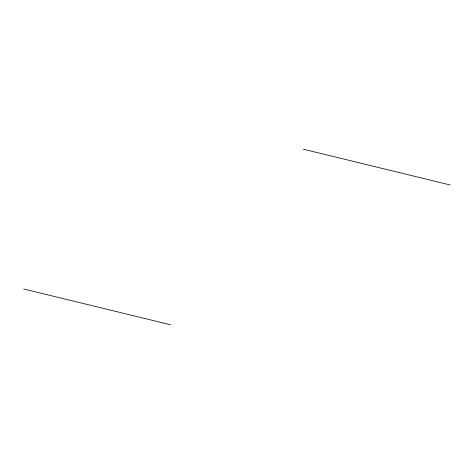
<?xml version="1.0" encoding="UTF-8"?>
<svg xmlns="http://www.w3.org/2000/svg" width="474" height="474" viewBox="0 0 474 474"><rect width="100%" height="100%" fill="white"/><g stroke="black" fill="none" stroke-linecap="round" stroke-linejoin="round"><path stroke-width="0.71" d="M303.342 149.209L450.3 185.008M23.7 288.992L170.658 324.791"/></g></svg>
